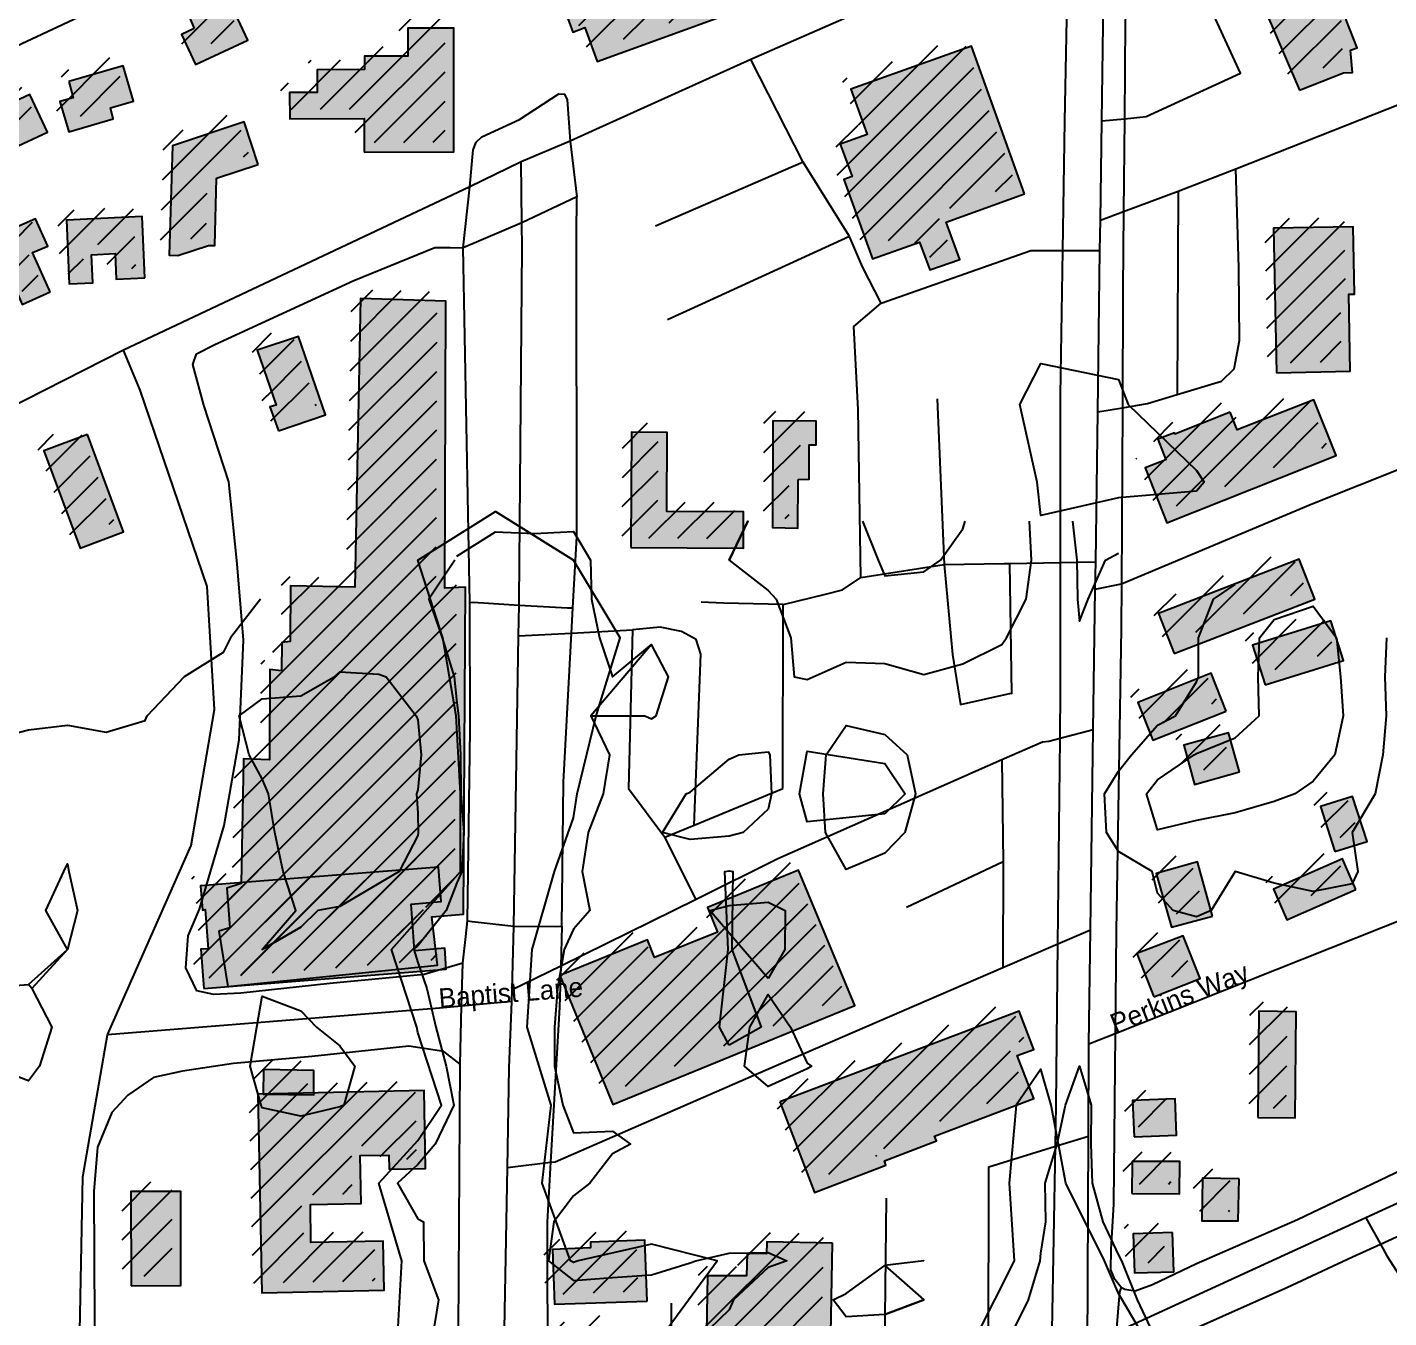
# Model space of a CAD drawing. Extents: x 6576311 to 6728256, y 2029764 to 2237541.
# Drawn here: x 6669720 to 6670769, y 2177921 to 2178916 of the extents above; entities that cross this region are included whole.
import ezdxf

# ---------------------------------------------------------------- set-up
doc = ezdxf.new("R2010")
doc.units = 21
for name, color, linetype in [('BUILDINGS', 9, 'Continuous'), ('CL_LOCAL', 4, 'Continuous'), ('CL_TRAIL', 6, 'Continuous'), ('CONTOUR_1FT', 251, 'Continuous'), ('CONTOUR_INDEX', 150, 'Continuous'), ('ROAD_LABELS', 3, 'Continuous')]:
    doc.layers.add(name, color=color, linetype=linetype)

msp = doc.modelspace()

# ---------------------------------------------------------------- hatches: boundary and pattern name
at = {"layer": 'BUILDINGS_HATCH'}
for points in [[(6670700.6, 2178867.4), (6670734.6, 2178880.7), (6670741.4, 2178881.1), (6670739.9, 2178898.2), (6670745, 2178900), (6670736.7, 2178921.5), (6670735.8, 2178931.7), (6670714.6, 2178986.2), (6670717.7, 2178987.3), (6670716.2, 2179003.7), (6670700.7, 2179043.7), (6670640.7, 2179020.5), (6670641.9, 2179004.5)], [(6670174.9, 2178977), (6670123.7, 2178958.6), (6670140.6, 2178912.1), (6670149.9, 2178915.7), (6670159.4, 2178889.6), (6670277.8, 2178932.3), (6670260, 2178981.8), (6670183.2, 2178954.1)], [(6669849, 2178914.8), (6669839.1, 2178910.4), (6669850, 2178887.2), (6669890.2, 2178905.9), (6669875, 2178938.6), (6669844.7, 2178924.6)], [(6669979.9, 2178819.6), (6670049.1, 2178819.9), (6670049, 2178915.3), (6670013.5, 2178915.2), (6670013.6, 2178893.7), (6669980.1, 2178893.5), (6669980.2, 2178883.3), (6669943.6, 2178883.2), (6669943.7, 2178865.7), (6669922.4, 2178865.6), (6669922.5, 2178845.2), (6669979.8, 2178845.5)], [(6670488.8, 2178787.5), (6670447.8, 2178901.3), (6670354.9, 2178868.2), (6670367.5, 2178833.2), (6670346.8, 2178825.9), (6670356, 2178800.8), (6670349.5, 2178798.6), (6670371.6, 2178737.5), (6670407.9, 2178750.4), (6670415.9, 2178728.9), (6670438.8, 2178737), (6670428.5, 2178765.8)], [(6669752.2, 2178874), (6669755.7, 2178861.6), (6669745.5, 2178858.7), (6669752.4, 2178835.4), (6669786.6, 2178845.4), (6669784.3, 2178853.7), (6669802.2, 2178858.9), (6669794.1, 2178886.2)], [(6669669, 2178839.4), (6669682.7, 2178810.3), (6669735.9, 2178835), (6669722.2, 2178864)], [(6669898.2, 2178810.1), (6669887.3, 2178842.9), (6669832.1, 2178824.4), (6669829.6, 2178740.3), (6669836.4, 2178740), (6669859.9, 2178747.7), (6669864.8, 2178747.7), (6669866.2, 2178799.5)], [(6669737.9, 2178711.9), (6669724.4, 2178742.4), (6669736, 2178747.2), (6669726.6, 2178768.3), (6669693.7, 2178753.9), (6669716.3, 2178702.3)], [(6669811, 2178722.7), (6669808.8, 2178770.1), (6669750.4, 2178767.3), (6669752.6, 2178718.1), (6669770.7, 2178718.9), (6669769.8, 2178740.4), (6669787.9, 2178741.6), (6669788.9, 2178721.9)], [(6670682.8, 2178649.6), (6670739.8, 2178650.9), (6670738.7, 2178710.3), (6670743, 2178710.3), (6670741.9, 2178762), (6670680.6, 2178761)], [(6669867.9, 2178219.5), (6669874.9, 2178176.7), (6670036.4, 2178193.3), (6670032.1, 2178230.4), (6670056.4, 2178232.5), (6670057.9, 2178484.5), (6670042.1, 2178483.6), (6670042.9, 2178704.8), (6669977, 2178706.8), (6669972.7, 2178484.5), (6669923.1, 2178485.5), (6669922.9, 2178442.7), (6669916.4, 2178441.7), (6669916.1, 2178420.1), (6669907.3, 2178421.1), (6669906.9, 2178351.4), (6669887, 2178352.3), (6669885.1, 2178256), (6669874, 2178252.6), (6669876.4, 2178222)], [(6669913.9, 2178604.8), (6669950.1, 2178617.3), (6669929.2, 2178677.7), (6669897.4, 2178667), (6669912.1, 2178624.8), (6669907.3, 2178623.4)], [(6670647.2, 2178619.2), (6670604.7, 2178602.3), (6670604.2, 2178603.3), (6670591.4, 2178598.6), (6670597.7, 2178582.6), (6670581.6, 2178576.3), (6670598.5, 2178534.1), (6670729, 2178586), (6670711.8, 2178628.9), (6670652.7, 2178605.7)], [(6670314.2, 2178567.5), (6670322.7, 2178567.6), (6670322.9, 2178594.1), (6670328.3, 2178594.2), (6670328.2, 2178612.4), (6670294.7, 2178612.6), (6670294.5, 2178530.3), (6670314.1, 2178530)], [(6669766.7, 2178602), (6669733, 2178589.5), (6669761.1, 2178514.6), (6669794.5, 2178527.1)], [(6670185.4, 2178514.9), (6670272.2, 2178514.5), (6670272.3, 2178542.6), (6670213, 2178542.7), (6670213.4, 2178603.5), (6670185.8, 2178603.8)], [(6670604, 2178433.3), (6670712.5, 2178475.2), (6670700.4, 2178506.1), (6670592, 2178464.2)], [(6670674.2, 2178409.2), (6670734.5, 2178428), (6670724.7, 2178458.5), (6670664.4, 2178439.7)], [(6670644.2, 2178389), (6670632.7, 2178418.1), (6670576.1, 2178395.6), (6670587.6, 2178366.5)], [(6670654.3, 2178342.1), (6670646, 2178372.2), (6670611.4, 2178362.6), (6670619.8, 2178332.4)], [(6670727.8, 2178280.8), (6670752.7, 2178288.6), (6670741.5, 2178323.1), (6670716.8, 2178315.4)], [(6670633.5, 2178230.9), (6670622, 2178272.7), (6670590.3, 2178263.8), (6670602.1, 2178222.4)], [(6670744.1, 2178251.4), (6670733.8, 2178275), (6670680.5, 2178251.8), (6670690.8, 2178228.2)], [(6669856.4, 2178175.2), (6670043.2, 2178190.2), (6670042, 2178206.2), (6670018.8, 2178204.3), (6670016.1, 2178240.3), (6670039.3, 2178242.2), (6670037.2, 2178268.8), (6669853.8, 2178254.2), (6669855.3, 2178235.6), (6669857.3, 2178236), (6669859.7, 2178205.8), (6669854, 2178205.4)], [(6670130.6, 2178185.1), (6670171.6, 2178085.8), (6670357.9, 2178162), (6670314.6, 2178266.3), (6670244.4, 2178237.6), (6670252.1, 2178218.7), (6670203.7, 2178199.2), (6670198.3, 2178212.7)], [(6670588.4, 2178168.8), (6670624.1, 2178182.8), (6670610.9, 2178215.9), (6670575.2, 2178202.2)], [(6670300.3, 2178087.8), (6670327, 2178018), (6670381.9, 2178039), (6670380.8, 2178042.3), (6670421, 2178057.7), (6670419.3, 2178061.4), (6670496, 2178090.4), (6670483.1, 2178123.5), (6670495.9, 2178128.3), (6670484.7, 2178157.8)], [(6670668.5, 2178075.9), (6670697.2, 2178075.6), (6670698.2, 2178157.2), (6670669.3, 2178157.8)], [(6669902.1, 2178093.8), (6669941, 2178093.2), (6669941.2, 2178112.1), (6669902.3, 2178112.7)], [(6669897.9, 2178093.8), (6669901, 2177940.8), (6669995.2, 2177942.7), (6669994.5, 2177980.5), (6669938.9, 2177979.6), (6669938.5, 2178008.7), (6669977.6, 2178009.6), (6669976.9, 2178046.4), (6669999, 2178046.8), (6669999.1, 2178035.9), (6670027.1, 2178036.4), (6670026, 2178096.5)], [(6670573.3, 2178060.9), (6670605.9, 2178062.1), (6670604.9, 2178090.2), (6670572, 2178088.9)], [(6670571.5, 2178017.2), (6670608.3, 2178017), (6670608.5, 2178041.8), (6670571.7, 2178042)], [(6670654.2, 2178028.5), (6670625.9, 2178029.1), (6670625.5, 2177996.3), (6670653.5, 2177996.1)], [(6669800.3, 2177946.2), (6669838.6, 2177946.4), (6669838.6, 2178018.8), (6669800, 2178018.7)], [(6670602.8, 2177987.1), (6670572.5, 2177986.2), (6670573.4, 2177956), (6670603.8, 2177956.9)], [(6670198, 2177934.4), (6670196.1, 2177981.4), (6670154.2, 2177979.7), (6670154.2, 2177975.4), (6670125, 2177974.2), (6670126.6, 2177931.9)], [(6670340.8, 2177979.1), (6670290.3, 2177980), (6670290, 2177970.8), (6670275, 2177971.1), (6670274.5, 2177953.7), (6670244.5, 2177953.9), (6670242.2, 2177824.2), (6670285.3, 2177823.3), (6670285.2, 2177831.7), (6670308.2, 2177831.4), (6670308.9, 2177867.5), (6670338.7, 2177867.3)]]:
    msp.add_hatch(color=251, dxfattribs=at).paths.add_polyline_path(points)
at = {"layer": 'BUILDINGS_SHADOW'}
h = msp.add_hatch(dxfattribs=at)
h.set_pattern_fill('ANSI31', scale=5)
h.paths.add_polyline_path([(6670693.9, 2178874.8), (6670727.8, 2178888.1), (6670734.6, 2178888.5), (6670733.2, 2178905.6), (6670738.3, 2178907.4), (6670729.9, 2178928.9), (6670729, 2178939.1), (6670707.8, 2178993.6), (6670710.9, 2178994.7), (6670709.5, 2179011.1), (6670694, 2179051.1), (6670633.9, 2179027.9), (6670635.1, 2179011.9)])
h = msp.add_hatch(dxfattribs=at)
h.set_pattern_fill('ANSI31', scale=5)
h.paths.add_polyline_path([(6670168.2, 2178984.4), (6670116.9, 2178966), (6670133.8, 2178919.4), (6670143.2, 2178923.1), (6670152.7, 2178896.9), (6670271, 2178939.7), (6670253.2, 2178989.1), (6670176.5, 2178961.5)])
h = msp.add_hatch(dxfattribs=at)
h.set_pattern_fill('ANSI31', scale=5)
h.paths.add_polyline_path([(6669842.3, 2178922.2), (6669832.4, 2178917.8), (6669843.2, 2178894.5), (6669883.4, 2178913.3), (6669868.3, 2178946), (6669838, 2178932)])
h = msp.add_hatch(dxfattribs=at)
h.set_pattern_fill('ANSI31', scale=5)
h.paths.add_polyline_path([(6669973.1, 2178827), (6670042.3, 2178827.3), (6670042.2, 2178922.7), (6670006.8, 2178922.5), (6670006.9, 2178901.1), (6669973.4, 2178900.9), (6669973.4, 2178890.7), (6669936.9, 2178890.6), (6669936.9, 2178873.1), (6669915.7, 2178873), (6669915.7, 2178852.6), (6669973, 2178852.8)])
h = msp.add_hatch(dxfattribs=at)
h.set_pattern_fill('ANSI31', scale=5)
h.paths.add_polyline_path([(6670482.1, 2178794.9), (6670441, 2178908.7), (6670348.1, 2178875.5), (6670360.8, 2178840.6), (6670340.1, 2178833.3), (6670349.3, 2178808.2), (6670342.8, 2178806), (6670364.9, 2178744.9), (6670401.1, 2178757.8), (6670409.1, 2178736.3), (6670432.1, 2178744.4), (6670421.7, 2178773.1)])
h = msp.add_hatch(dxfattribs=at)
h.set_pattern_fill('ANSI31', scale=5)
h.paths.add_polyline_path([(6669745.5, 2178881.4), (6669748.9, 2178869), (6669738.7, 2178866.1), (6669745.6, 2178842.8), (6669779.9, 2178852.8), (6669777.6, 2178861.1), (6669795.4, 2178866.3), (6669787.4, 2178893.6)])
h = msp.add_hatch(dxfattribs=at)
h.set_pattern_fill('ANSI31', scale=5)
h.paths.add_polyline_path([(6669662.2, 2178846.8), (6669676, 2178817.7), (6669729.2, 2178842.3), (6669715.4, 2178871.4)])
h = msp.add_hatch(dxfattribs=at)
h.set_pattern_fill('ANSI31', scale=5)
h.paths.add_polyline_path([(6669891.5, 2178817.5), (6669880.6, 2178850.3), (6669825.4, 2178831.8), (6669822.9, 2178747.7), (6669829.7, 2178747.3), (6669853.2, 2178755.1), (6669858, 2178755.1), (6669859.5, 2178806.8)])
h = msp.add_hatch(dxfattribs=at)
h.set_pattern_fill('ANSI31', scale=5)
h.paths.add_polyline_path([(6669731.1, 2178719.2), (6669717.6, 2178749.8), (6669729.3, 2178754.6), (6669719.8, 2178775.7), (6669687, 2178761.3), (6669709.6, 2178709.7)])
h = msp.add_hatch(dxfattribs=at)
h.set_pattern_fill('ANSI31', scale=5)
h.paths.add_polyline_path([(6669804.2, 2178730.1), (6669802, 2178777.5), (6669743.6, 2178774.7), (6669745.8, 2178725.5), (6669764, 2178726.3), (6669763, 2178747.8), (6669781.2, 2178749), (6669782.1, 2178729.3)])
h = msp.add_hatch(dxfattribs=at)
h.set_pattern_fill('ANSI31', scale=5)
h.paths.add_polyline_path([(6670676.1, 2178656.9), (6670733.1, 2178658.3), (6670732, 2178717.6), (6670736.2, 2178717.7), (6670735.2, 2178769.4), (6670673.9, 2178768.4)])
h = msp.add_hatch(dxfattribs=at)
h.set_pattern_fill('ANSI31', scale=5)
h.paths.add_polyline_path([(6669861.2, 2178226.9), (6669868.2, 2178184.1), (6670029.7, 2178200.7), (6670025.4, 2178237.8), (6670049.7, 2178239.9), (6670051.1, 2178491.8), (6670035.4, 2178491), (6670036.2, 2178712.2), (6669970.3, 2178714.1), (6669966, 2178491.8), (6669916.3, 2178492.8), (6669916.2, 2178450), (6669909.7, 2178449.1), (6669909.3, 2178427.5), (6669900.5, 2178428.5), (6669900.1, 2178358.8), (6669880.3, 2178359.7), (6669878.4, 2178263.4), (6669867.2, 2178259.9), (6669869.6, 2178229.4)])
h = msp.add_hatch(dxfattribs=at)
h.set_pattern_fill('ANSI31', scale=5)
h.paths.add_polyline_path([(6669907.1, 2178612.2), (6669943.4, 2178624.7), (6669922.4, 2178685.1), (6669890.7, 2178674.4), (6669905.3, 2178632.2), (6669900.5, 2178630.7)])
h = msp.add_hatch(dxfattribs=at)
h.set_pattern_fill('ANSI31', scale=5)
h.paths.add_polyline_path([(6670640.5, 2178626.6), (6670598, 2178609.6), (6670597.4, 2178610.7), (6670584.7, 2178605.9), (6670591, 2178589.9), (6670574.8, 2178583.7), (6670591.8, 2178541.5), (6670722.3, 2178593.4), (6670705.1, 2178636.3), (6670645.9, 2178613.1)])
h = msp.add_hatch(dxfattribs=at)
h.set_pattern_fill('ANSI31', scale=5)
h.paths.add_polyline_path([(6670307.4, 2178574.9), (6670315.9, 2178574.9), (6670316.1, 2178601.5), (6670321.5, 2178601.5), (6670321.4, 2178619.8), (6670288, 2178620), (6670287.7, 2178537.7), (6670307.3, 2178537.4)])
h = msp.add_hatch(dxfattribs=at)
h.set_pattern_fill('ANSI31', scale=5)
h.paths.add_polyline_path([(6669759.9, 2178609.4), (6669726.2, 2178596.9), (6669754.3, 2178521.9), (6669787.8, 2178534.5)])
h = msp.add_hatch(dxfattribs=at)
h.set_pattern_fill('ANSI31', scale=5)
h.paths.add_polyline_path([(6670178.6, 2178522.3), (6670265.4, 2178521.9), (6670265.6, 2178550), (6670206.3, 2178550.1), (6670206.6, 2178610.9), (6670179.1, 2178611.1)])
h = msp.add_hatch(dxfattribs=at)
h.set_pattern_fill('ANSI31', scale=5)
h.paths.add_polyline_path([(6670597.3, 2178440.6), (6670705.7, 2178482.6), (6670693.7, 2178513.5), (6670585.2, 2178471.5)])
h = msp.add_hatch(dxfattribs=at)
h.set_pattern_fill('ANSI31', scale=5)
h.paths.add_polyline_path([(6670667.4, 2178416.5), (6670727.8, 2178435.4), (6670718, 2178465.9), (6670657.7, 2178447.1)])
h = msp.add_hatch(dxfattribs=at)
h.set_pattern_fill('ANSI31', scale=5)
h.paths.add_polyline_path([(6670637.5, 2178396.4), (6670626, 2178425.5), (6670569.4, 2178403), (6670580.8, 2178373.9)])
h = msp.add_hatch(dxfattribs=at)
h.set_pattern_fill('ANSI31', scale=5)
h.paths.add_polyline_path([(6670647.6, 2178349.4), (6670639.2, 2178379.6), (6670604.7, 2178370), (6670613, 2178339.8)])
h = msp.add_hatch(dxfattribs=at)
h.set_pattern_fill('ANSI31', scale=5)
h.paths.add_polyline_path([(6670721, 2178288.2), (6670745.9, 2178295.9), (6670734.7, 2178330.5), (6670710.1, 2178322.7)])
h = msp.add_hatch(dxfattribs=at)
h.set_pattern_fill('ANSI31', scale=5)
h.paths.add_polyline_path([(6670626.8, 2178238.3), (6670615.3, 2178280.1), (6670583.5, 2178271.2), (6670595.3, 2178229.8)])
h = msp.add_hatch(dxfattribs=at)
h.set_pattern_fill('ANSI31', scale=5)
h.paths.add_polyline_path([(6670737.3, 2178258.8), (6670727, 2178282.4), (6670673.8, 2178259.2), (6670684.1, 2178235.6)])
h = msp.add_hatch(dxfattribs=at)
h.set_pattern_fill('ANSI31', scale=5)
h.paths.add_polyline_path([(6669849.6, 2178182.5), (6670036.5, 2178197.5), (6670035.3, 2178213.6), (6670012, 2178211.6), (6670009.3, 2178247.7), (6670032.6, 2178249.6), (6670030.5, 2178276.2), (6669847, 2178261.6), (6669848.5, 2178243), (6669850.5, 2178243.4), (6669852.9, 2178213.2), (6669847.2, 2178212.8)])
h = msp.add_hatch(dxfattribs=at)
h.set_pattern_fill('ANSI31', scale=5)
h.paths.add_polyline_path([(6670123.9, 2178192.4), (6670164.8, 2178093.2), (6670351.1, 2178169.4), (6670307.9, 2178273.7), (6670237.6, 2178245), (6670245.4, 2178226.1), (6670197, 2178206.6), (6670191.5, 2178220)])
h = msp.add_hatch(dxfattribs=at)
h.set_pattern_fill('ANSI31', scale=5)
h.paths.add_polyline_path([(6670581.7, 2178176.2), (6670617.3, 2178190.1), (6670604.2, 2178223.2), (6670568.5, 2178209.6)])
h = msp.add_hatch(dxfattribs=at)
h.set_pattern_fill('ANSI31', scale=5)
h.paths.add_polyline_path([(6670293.6, 2178095.2), (6670320.2, 2178025.4), (6670375.2, 2178046.4), (6670374, 2178049.6), (6670414.2, 2178065.1), (6670412.5, 2178068.7), (6670489.3, 2178097.8), (6670476.4, 2178130.9), (6670489.1, 2178135.7), (6670477.9, 2178165.2)])
h = msp.add_hatch(dxfattribs=at)
h.set_pattern_fill('ANSI31', scale=5)
h.paths.add_polyline_path([(6670661.8, 2178083.3), (6670690.4, 2178083), (6670691.5, 2178164.6), (6670662.5, 2178165.2)])
h = msp.add_hatch(dxfattribs=at)
h.set_pattern_fill('ANSI31', scale=5)
h.paths.add_polyline_path([(6669895.4, 2178101.2), (6669934.2, 2178100.6), (6669934.4, 2178119.5), (6669895.6, 2178120.1)])
h = msp.add_hatch(dxfattribs=at)
h.set_pattern_fill('ANSI31', scale=5)
h.paths.add_polyline_path([(6669891.1, 2178101.1), (6669894.3, 2177948.2), (6669988.5, 2177950), (6669987.7, 2177987.9), (6669932.1, 2177986.9), (6669931.7, 2178016.1), (6669970.9, 2178017), (6669970.1, 2178053.8), (6669992.3, 2178054.2), (6669992.3, 2178043.3), (6670020.4, 2178043.8), (6670019.3, 2178103.9)])
h = msp.add_hatch(dxfattribs=at)
h.set_pattern_fill('ANSI31', scale=5)
h.paths.add_polyline_path([(6670566.5, 2178068.3), (6670599.1, 2178069.5), (6670598.2, 2178097.6), (6670565.3, 2178096.3)])
h = msp.add_hatch(dxfattribs=at)
h.set_pattern_fill('ANSI31', scale=5)
h.paths.add_polyline_path([(6670564.7, 2178024.6), (6670601.6, 2178024.4), (6670601.8, 2178049.1), (6670564.9, 2178049.3)])
h = msp.add_hatch(dxfattribs=at)
h.set_pattern_fill('ANSI31', scale=5)
h.paths.add_polyline_path([(6670647.5, 2178035.9), (6670619.1, 2178036.5), (6670618.7, 2178003.7), (6670646.8, 2178003.4)])
h = msp.add_hatch(dxfattribs=at)
h.set_pattern_fill('ANSI31', scale=5)
h.paths.add_polyline_path([(6669793.6, 2177953.6), (6669831.9, 2177953.7), (6669831.9, 2178026.2), (6669793.3, 2178026.1)])
h = msp.add_hatch(dxfattribs=at)
h.set_pattern_fill('ANSI31', scale=5)
h.paths.add_polyline_path([(6670191.3, 2177941.8), (6670189.4, 2177988.8), (6670147.4, 2177987.1), (6670147.4, 2177982.8), (6670118.2, 2177981.5), (6670119.8, 2177939.3)])
h = msp.add_hatch(dxfattribs=at)
h.set_pattern_fill('ANSI31', scale=5)
h.paths.add_polyline_path([(6670334, 2177986.5), (6670283.5, 2177987.3), (6670283.3, 2177978.2), (6670268.3, 2177978.5), (6670267.8, 2177961), (6670237.7, 2177961.3), (6670235.4, 2177831.6), (6670278.5, 2177830.7), (6670278.5, 2177839.1), (6670301.5, 2177838.8), (6670302.2, 2177874.9), (6670331.9, 2177874.6)])
h = msp.add_hatch(dxfattribs=at)
h.set_pattern_fill('ANSI31', scale=5)
h.paths.add_polyline_path([(6670596.1, 2177994.5), (6670565.7, 2177993.6), (6670566.7, 2177963.4), (6670597, 2177964.3)])
h = msp.add_hatch(dxfattribs=at)
h.set_pattern_fill('ANSI31', scale=5)
h.paths.add_polyline_path([(6670115.4, 2177910.9), (6670133.7, 2177864.7), (6670173.1, 2177880.5), (6670162.8, 2177907.1), (6670167.3, 2177908.5), (6670159.6, 2177928.2)])

# ---------------------------------------------------------------- linework, layer by layer
at = {"layer": 'BUILDINGS'}
for points in [[(6670700.6, 2178867.4), (6670734.6, 2178880.7), (6670741.4, 2178881.1), (6670739.9, 2178898.2), (6670745, 2178900), (6670736.7, 2178921.5), (6670735.8, 2178931.7), (6670714.6, 2178986.2), (6670717.7, 2178987.3), (6670716.2, 2179003.7), (6670700.7, 2179043.7), (6670640.7, 2179020.5), (6670641.9, 2179004.5), (6670700.6, 2178867.4)], [(6670174.9, 2178977), (6670123.7, 2178958.6), (6670140.6, 2178912.1), (6670149.9, 2178915.7), (6670159.4, 2178889.6), (6670277.8, 2178932.3), (6670260, 2178981.8), (6670183.2, 2178954.1), (6670174.9, 2178977)], [(6669849, 2178914.8), (6669839.1, 2178910.4), (6669850, 2178887.2), (6669890.2, 2178905.9), (6669875, 2178938.6), (6669844.7, 2178924.6), (6669849, 2178914.8)], [(6669979.9, 2178819.6), (6670049.1, 2178819.9), (6670049, 2178915.3), (6670013.5, 2178915.2), (6670013.6, 2178893.7), (6669980.1, 2178893.5), (6669980.2, 2178883.3), (6669943.6, 2178883.2), (6669943.7, 2178865.7), (6669922.4, 2178865.6), (6669922.5, 2178845.2), (6669979.8, 2178845.5), (6669979.9, 2178819.6)], [(6670488.8, 2178787.5), (6670447.8, 2178901.3), (6670354.9, 2178868.2), (6670367.5, 2178833.2), (6670346.8, 2178825.9), (6670356, 2178800.8), (6670349.5, 2178798.6), (6670371.6, 2178737.5), (6670407.9, 2178750.4), (6670415.9, 2178728.9), (6670438.8, 2178737), (6670428.5, 2178765.8), (6670488.8, 2178787.5)], [(6669752.2, 2178874), (6669755.7, 2178861.6), (6669745.5, 2178858.7), (6669752.4, 2178835.4), (6669786.6, 2178845.4), (6669784.3, 2178853.7), (6669802.2, 2178858.9), (6669794.1, 2178886.2), (6669752.2, 2178874)], [(6669669, 2178839.4), (6669682.7, 2178810.3), (6669735.9, 2178835), (6669722.2, 2178864), (6669669, 2178839.4)], [(6669898.2, 2178810.1), (6669887.3, 2178842.9), (6669832.1, 2178824.4), (6669829.6, 2178740.3), (6669836.4, 2178740), (6669859.9, 2178747.7), (6669864.8, 2178747.7), (6669866.2, 2178799.5), (6669898.2, 2178810.1)], [(6669737.9, 2178711.9), (6669724.4, 2178742.4), (6669736, 2178747.2), (6669726.6, 2178768.3), (6669693.7, 2178753.9), (6669716.3, 2178702.3), (6669737.9, 2178711.9)], [(6669811, 2178722.7), (6669808.8, 2178770.1), (6669750.4, 2178767.3), (6669752.6, 2178718.1), (6669770.7, 2178718.9), (6669769.8, 2178740.4), (6669787.9, 2178741.6), (6669788.9, 2178721.9), (6669811, 2178722.7)], [(6670682.8, 2178649.6), (6670739.8, 2178650.9), (6670738.7, 2178710.3), (6670743, 2178710.3), (6670741.9, 2178762), (6670680.6, 2178761), (6670682.8, 2178649.6)], [(6669867.9, 2178219.5), (6669874.9, 2178176.7), (6670036.4, 2178193.3), (6670032.1, 2178230.4), (6670056.4, 2178232.5), (6670057.9, 2178484.5), (6670042.1, 2178483.6), (6670042.9, 2178704.8), (6669977, 2178706.8), (6669972.7, 2178484.5), (6669923.1, 2178485.5), (6669922.9, 2178442.7), (6669916.4, 2178441.7), (6669916.1, 2178420.1), (6669907.3, 2178421.1), (6669906.9, 2178351.4), (6669887, 2178352.3), (6669885.1, 2178256), (6669874, 2178252.6), (6669876.4, 2178222), (6669867.9, 2178219.5)], [(6669913.9, 2178604.8), (6669950.1, 2178617.3), (6669929.2, 2178677.7), (6669897.4, 2178667), (6669912.1, 2178624.8), (6669907.3, 2178623.4), (6669913.9, 2178604.8)], [(6670647.2, 2178619.2), (6670604.7, 2178602.3), (6670604.2, 2178603.3), (6670591.4, 2178598.6), (6670597.7, 2178582.6), (6670581.6, 2178576.3), (6670598.5, 2178534.1), (6670729, 2178586), (6670711.8, 2178628.9), (6670652.7, 2178605.7), (6670647.2, 2178619.2)], [(6670314.2, 2178567.5), (6670322.7, 2178567.6), (6670322.9, 2178594.1), (6670328.3, 2178594.2), (6670328.2, 2178612.4), (6670294.7, 2178612.6), (6670294.5, 2178530.3), (6670314.1, 2178530), (6670314.2, 2178567.5)], [(6669766.7, 2178602), (6669733, 2178589.5), (6669761.1, 2178514.6), (6669794.5, 2178527.1), (6669766.7, 2178602)], [(6670185.4, 2178514.9), (6670272.2, 2178514.5), (6670272.3, 2178542.6), (6670213, 2178542.7), (6670213.4, 2178603.5), (6670185.8, 2178603.8), (6670185.4, 2178514.9)], [(6670604, 2178433.3), (6670712.5, 2178475.2), (6670700.4, 2178506.1), (6670592, 2178464.2), (6670604, 2178433.3)], [(6670674.2, 2178409.2), (6670734.5, 2178428), (6670724.7, 2178458.5), (6670664.4, 2178439.7), (6670674.2, 2178409.2)], [(6670644.2, 2178389), (6670632.7, 2178418.1), (6670576.1, 2178395.6), (6670587.6, 2178366.5), (6670644.2, 2178389)], [(6670654.3, 2178342.1), (6670646, 2178372.2), (6670611.4, 2178362.6), (6670619.8, 2178332.4), (6670654.3, 2178342.1)], [(6670727.8, 2178280.8), (6670752.7, 2178288.6), (6670741.5, 2178323.1), (6670716.8, 2178315.4), (6670727.8, 2178280.8)], [(6670633.5, 2178230.9), (6670622, 2178272.7), (6670590.3, 2178263.8), (6670602.1, 2178222.4), (6670633.5, 2178230.9)], [(6670744.1, 2178251.4), (6670733.8, 2178275), (6670680.5, 2178251.8), (6670690.8, 2178228.2), (6670744.1, 2178251.4)], [(6669856.4, 2178175.2), (6670043.2, 2178190.2), (6670042, 2178206.2), (6670018.8, 2178204.3), (6670016.1, 2178240.3), (6670039.3, 2178242.2), (6670037.2, 2178268.8), (6669853.8, 2178254.2), (6669855.3, 2178235.6), (6669857.3, 2178236), (6669859.7, 2178205.8), (6669854, 2178205.4), (6669856.4, 2178175.2)], [(6670130.6, 2178185.1), (6670171.6, 2178085.8), (6670357.9, 2178162), (6670314.6, 2178266.3), (6670244.4, 2178237.6), (6670252.1, 2178218.7), (6670203.7, 2178199.2), (6670198.3, 2178212.7), (6670130.6, 2178185.1)], [(6670588.4, 2178168.8), (6670624.1, 2178182.8), (6670610.9, 2178215.9), (6670575.2, 2178202.2), (6670588.4, 2178168.8)], [(6670300.3, 2178087.8), (6670327, 2178018), (6670381.9, 2178039), (6670380.8, 2178042.3), (6670421, 2178057.7), (6670419.3, 2178061.4), (6670496, 2178090.4), (6670483.1, 2178123.5), (6670495.9, 2178128.3), (6670484.7, 2178157.8), (6670300.3, 2178087.8)], [(6670668.5, 2178075.9), (6670697.2, 2178075.6), (6670698.2, 2178157.2), (6670669.3, 2178157.8), (6670668.5, 2178075.9)], [(6669902.1, 2178093.8), (6669941, 2178093.2), (6669941.2, 2178112.1), (6669902.3, 2178112.7), (6669902.1, 2178093.8)], [(6669897.9, 2178093.8), (6669901, 2177940.8), (6669995.2, 2177942.7), (6669994.5, 2177980.5), (6669938.9, 2177979.6), (6669938.5, 2178008.7), (6669977.6, 2178009.6), (6669976.9, 2178046.4), (6669999, 2178046.8), (6669999.1, 2178035.9), (6670027.1, 2178036.4), (6670026, 2178096.5), (6669897.9, 2178093.8)], [(6670573.3, 2178060.9), (6670605.9, 2178062.1), (6670604.9, 2178090.2), (6670572, 2178088.9), (6670573.3, 2178060.9)], [(6670571.5, 2178017.2), (6670608.3, 2178017), (6670608.5, 2178041.8), (6670571.7, 2178042), (6670571.5, 2178017.2)], [(6670654.2, 2178028.5), (6670625.9, 2178029.1), (6670625.5, 2177996.3), (6670653.5, 2177996.1), (6670654.2, 2178028.5)], [(6669800.3, 2177946.2), (6669838.6, 2177946.4), (6669838.6, 2178018.8), (6669800, 2178018.7), (6669800.3, 2177946.2)], [(6670602.8, 2177987.1), (6670572.5, 2177986.2), (6670573.4, 2177956), (6670603.8, 2177956.9), (6670602.8, 2177987.1)], [(6670198, 2177934.4), (6670196.1, 2177981.4), (6670154.2, 2177979.7), (6670154.2, 2177975.4), (6670125, 2177974.2), (6670126.6, 2177931.9), (6670198, 2177934.4)], [(6670340.8, 2177979.1), (6670290.3, 2177980), (6670290, 2177970.8), (6670275, 2177971.1), (6670274.5, 2177953.7), (6670244.5, 2177953.9), (6670242.2, 2177824.2), (6670285.3, 2177823.3), (6670285.2, 2177831.7), (6670308.2, 2177831.4), (6670308.9, 2177867.5), (6670338.7, 2177867.3), (6670340.8, 2177979.1)]]:
    msp.add_lwpolyline(points, close=True, dxfattribs=at)
at = {"layer": 'CL_LOCAL'}
for points in [[(6670993, 2179499.5), (6670548.9, 2179289.2), (6670124.4, 2179093.9), (6670096.7, 2179081.2), (6670061.7, 2179064.8), (6669350.1, 2178732), (6669285.1, 2178701.6), (6669253.4, 2178686.9), (6669209.9, 2178667)], [(6670537.4, 2177896.7), (6670538.1, 2178061.5), (6670538.3, 2178132.4), (6670539.6, 2178220.5), (6670541.7, 2178374.5), (6670543.3, 2178483), (6670543.6, 2178503.9), (6670545.3, 2178619.6), (6670546.9, 2178743.9), (6670547.2, 2178767.3), (6670548.3, 2178843.7), (6670549.6, 2178936), (6670550.3, 2178983.6), (6670550.7, 2179010.8), (6670550.4, 2179053.1), (6670548.9, 2179289.2)], [(6670996.9, 2179219.9), (6670776.4, 2179116.6), (6670574.7, 2179022.1), (6670550.7, 2179010.8), (6670517.4, 2178996.2), (6670277.9, 2178891.1), (6670158.5, 2178837.1), (6670138.6, 2178828.2), (6670100.8, 2178812.1)], [(6670548.3, 2178843.7), (6670565.7, 2178845.4), (6670582.4, 2178847.1), (6670655.3, 2178880.4), (6670616.9, 2178963.9), (6670568, 2178943.6), (6670549.6, 2178936)], [(6670354, 2178754.7), (6670318.3, 2178812), (6670277.9, 2178891.1)], [(6670547.2, 2178767.3), (6670565.1, 2178774), (6670607.1, 2178789.6), (6670616.5, 2178793.2), (6670651.5, 2178806.9), (6670779, 2178857.1)], [(6670100.8, 2178812.1), (6670061.2, 2178792.8), (6670047.8, 2178786.5), (6669794.5, 2178667.1), (6669551.1, 2178543.5), (6669399, 2178479.2), (6669268.8, 2178424.3), (6669259.1, 2178420.2), (6669202.1, 2178396.2)], [(6670084.2, 2177700.6), (6670084.5, 2177719.4), (6670090.3, 2178037.2), (6670091.6, 2178114.2), (6670093.7, 2178165.3), (6670094, 2178174.1), (6670095.3, 2178223.2), (6670098.9, 2178446.9), (6670099.3, 2178470.7), (6670099.4, 2178473.6), (6670101.6, 2178745.7), (6670101.4, 2178765.3), (6670100.8, 2178812.1)], [(6670318.3, 2178812), (6670204.5, 2178762.5)], [(6670654.4, 2178674.4), (6670654, 2178730.6), (6670651.5, 2178806.9)], [(6670607.1, 2178789.6), (6670606.3, 2178632.9)], [(6670354, 2178754.7), (6670240.1, 2178702.5), (6670213.6, 2178690.4)], [(6670378.3, 2178703.2), (6670364, 2178731.4), (6670354, 2178754.7)], [(6670378.3, 2178703.2), (6670493.5, 2178743.9), (6670518.2, 2178743.9), (6670546.9, 2178743.9)], [(6670302.8, 2178471.1), (6670335.5, 2178479), (6670348.6, 2178482.3), (6670362.7, 2178491.9), (6670360.6, 2178621.3), (6670357.1, 2178685.2), (6670378.3, 2178703.2)], [(6670543.3, 2178483), (6670563.5, 2178487.1), (6670711, 2178549), (6670781.8, 2178577.1), (6670862.1, 2178609), (6670981.4, 2178658), (6671010.8, 2178668.9)], [(6670545.3, 2178619.6), (6670564.2, 2178622.7), (6670583.5, 2178625.9), (6670606.3, 2178632.9), (6670640.6, 2178643.3), (6670650.4, 2178652.6), (6670654.4, 2178674.4)], [(6669741.2, 2177488.1), (6669744.3, 2177517.8), (6669744.6, 2177520.7), (6669756.3, 2177676.5), (6669757.3, 2177726.1), (6669763.2, 2178030.2), (6669782.2, 2178139.5), (6669846.5, 2178285.3), (6669864.5, 2178390.3), (6669858.8, 2178484.9), (6669807.3, 2178636.3), (6669794.5, 2178667.1)], [(6670421.4, 2178629.6), (6670426.8, 2178501.9), (6670433.3, 2178432.5), (6670439.3, 2178394), (6670478.4, 2178402.7), (6670479.1, 2178402.4), (6670477.5, 2178502.8)], [(6670362.7, 2178491.9), (6670426.8, 2178501.9), (6670473, 2178502.7), (6670477.5, 2178502.8), (6670516.5, 2178503.5), (6670543.6, 2178503.9)], [(6670302.8, 2178471.1), (6670256.7, 2178472.1), (6670239.5, 2178472.8)], [(6670302.5, 2178329.2), (6670302.8, 2178471.1)], [(6670098.9, 2178446.9), (6670139.7, 2178449.1), (6670186.7, 2178451.7)], [(6670186.7, 2178451.7), (6670183.5, 2178329.2), (6670211.5, 2178291.8), (6670234.1, 2178301.1), (6670302.5, 2178329.2)], [(6670234.1, 2178301.1), (6670239.2, 2178432.7), (6670235.7, 2178444), (6670224.5, 2178450.4), (6670208.1, 2178453.5), (6670186.7, 2178451.7)], [(6670541.7, 2178374.5), (6670516.2, 2178367.8), (6670507.5, 2178365.5), (6670502.5, 2178365.1), (6670471.3, 2178351.4), (6670298.6, 2178275.2), (6670235.6, 2178243.9), (6670131.4, 2178192.5), (6670094, 2178174.1)], [(6670471.3, 2178351.4), (6670472.2, 2178272.8), (6670472, 2178191.3)], [(6671023, 2178338.3), (6670785.4, 2178230.4), (6670558.6, 2178140.4), (6670538.3, 2178132.4)], [(6670235.6, 2178243.9), (6670211.5, 2178291.8)], [(6670472.2, 2178272.8), (6670397.8, 2178237.6)], [(6670090.3, 2178037.2), (6670123.5, 2178041.3), (6670127.1, 2178041.7), (6670289.7, 2178112.6), (6670472, 2178191.3), (6670514.5, 2178209.7), (6670539.6, 2178220.5)], [(6670093.7, 2178165.3), (6670054.9, 2178161.5), (6670037.9, 2178160.1), (6669782.2, 2178139.5)], [(6671018.7, 2178121), (6670988.4, 2178107.1), (6670984.4, 2178105.2), (6670751.8, 2177998.5), (6670560.9, 2177910.8), (6670559.7, 2177910.1), (6670537.4, 2177896.7)], [(6670461, 2177860.8), (6670461, 2177890.2), (6670461.2, 2178037.7), (6670512.6, 2178053.6), (6670538.1, 2178061.5)], [(6670380.3, 2177824.1), (6670380.6, 2177853.8), (6670382.3, 2178013.6)], [(6670751.8, 2177998.5), (6670763, 2177978.2), (6670768, 2177969.1), (6670805.1, 2177911.3), (6670820.9, 2177899.4), (6670848.1, 2177904.1), (6670860.5, 2177900.2), (6670866, 2177890.5), (6670867.4, 2177888.2), (6670882.2, 2177861.1)], [(6670216.9, 2177751), (6670216.8, 2177777.3), (6670216.7, 2177932.8)]]:
    msp.add_lwpolyline(points, dxfattribs=at)
at = {"layer": 'CL_TRAIL'}
for points in [[(6670574.8, 2179005.6), (6670571, 2178983.3), (6670568, 2178943.6), (6670566.3, 2178920.4), (6670565.7, 2178845.4), (6670565.1, 2178774), (6670564.6, 2178713.8), (6670564.2, 2178622.7), (6670563.5, 2178487.1), (6670563.3, 2178452.6), (6670559.4, 2178219.4), (6670558.6, 2178140.4), (6670557.2, 2178009.1), (6670555.3, 2177974), (6670555, 2177958.5), (6670557.5, 2177952.3), (6670563.4, 2177944.7)], [(6670510, 2177912), (6670512.6, 2178053.6), (6670513.1, 2178085.5), (6670514.5, 2178209.7), (6670516.2, 2178367.8), (6670516.6, 2178406.1), (6670516.5, 2178503.5), (6670516.4, 2178632.5), (6670518.2, 2178743.9), (6670519.9, 2178843.6), (6670521.7, 2178935.2), (6670516.1, 2178952.9)], [(6670070.5, 2178831.5), (6670099.7, 2178844.9), (6670129.8, 2178864.6)], [(6670129.8, 2178864.6), (6670134.2, 2178864.3), (6670136.4, 2178860)], [(6670136.4, 2178860), (6670138.6, 2178828.2), (6670143.8, 2178785.3)], [(6670063.9, 2178821.4), (6670066.1, 2178827.4), (6670070.5, 2178831.5)], [(6670056.3, 2178745.9), (6670061.2, 2178792.8), (6670063.9, 2178821.4)], [(6670143.8, 2178785.3), (6670101.4, 2178765.3), (6670056.3, 2178745.9)], [(6670132.3, 2178223.3), (6670133.4, 2178334.1), (6670139.7, 2178449.1), (6670140.8, 2178468.4), (6670143.8, 2178523.2), (6670143.6, 2178755.7), (6670143.8, 2178785.3)], [(6670055.8, 2178194.6), (6670026.1, 2178185.9), (6669953.5, 2178179.1), (6669884.8, 2178171.6), (6669864, 2178170.5), (6669850.9, 2178173.3), (6669842.5, 2178191.2), (6669844.2, 2178215.9), (6669853.1, 2178236.3), (6669872.1, 2178300.7), (6669883.6, 2178366.7), (6669887, 2178443.7), (6669882, 2178502.4), (6669875.5, 2178565.5), (6669856.4, 2178624.7), (6669847.8, 2178655.9), (6669850.6, 2178664.3), (6669864.9, 2178671.5), (6669971.8, 2178720.8), (6670034.4, 2178746.1), (6670046.2, 2178746.2), (6670056.3, 2178745.9)], [(6670059.6, 2178227.3), (6670061.6, 2178374.5), (6670061.2, 2178472.7), (6670056.3, 2178745.9)], [(6670061.2, 2178472.7), (6670064, 2178472.8)], [(6670064, 2178472.8), (6670099.3, 2178470.7), (6670136.7, 2178468.4)], [(6670136.7, 2178468.4), (6670140.8, 2178468.4)], [(6670055.8, 2178194.6), (6670058.2, 2178215.3), (6670059.6, 2178227.3), (6670063.2, 2178226.9)], [(6670063.2, 2178226.9), (6670095.3, 2178223.2), (6670127.5, 2178223.1)], [(6670127.5, 2178223.1), (6670132.3, 2178223.3), (6670131.4, 2178192.5), (6670130.4, 2178160.7), (6670123.5, 2178041.3), (6670120.9, 2177995.1), (6670121.4, 2177742.9)], [(6670053.8, 2178116.9), (6670054.9, 2178161.5), (6670055.8, 2178194.6)], [(6670053.8, 2178116.9), (6670041.2, 2178126.6), (6670014.4, 2178130.7), (6669939.5, 2178122.7), (6669879.1, 2178117.3), (6669839.9, 2178111.6), (6669817.6, 2178106.5), (6669797.9, 2178093.1), (6669785.5, 2178079.7), (6669774.5, 2178053), (6669771.5, 2178018.9), (6669772.4, 2177868.5), (6669767.5, 2177726.1), (6669766.1, 2177687.3)], [(6670562.2, 2177941.6), (6670563.4, 2177944.7), (6670566.1, 2177943.5), (6670574.1, 2177942.3), (6670587.5, 2177947.2), (6670621.2, 2177963.4), (6670699, 2177997.3), (6670802.8, 2178046.8), (6670903.6, 2178091), (6670987.5, 2178132.7)], [(6670048.4, 2177675.9), (6670049.7, 2177720.8), (6670051.7, 2177788.1), (6670053.8, 2178116.9)], [(6670551.5, 2177750), (6670554.4, 2177874.8), (6670557.6, 2177883.5), (6670568, 2177890.2), (6670691, 2177944.8), (6670741.5, 2177968.4), (6670763, 2177978.2), (6670806.3, 2177997.9), (6670906.8, 2178044.5), (6670971, 2178073.8), (6670984.5, 2178077), (6670989.5, 2178073.3), (6670991.8, 2178063.6), (6670992.5, 2178035.6), (6670997.8, 2177951.1)], [(6670557.6, 2177883.5), (6670559.7, 2177910.1), (6670562.2, 2177941.6)]]:
    msp.add_lwpolyline(points, dxfattribs=at)
at = {"layer": 'CONTOUR_1FT'}
for points, elevation in [([(6670261.2, 2178505.3), (6670261.2, 2178505.3), (6670275.5, 2178535.3), (6670261.2, 2178505.3), (6670291.2, 2178481.8), (6670297.5, 2178475.3), (6670308.7, 2178445.3), (6670311.2, 2178415.3), (6670321.2, 2178413.2), (6670325.9, 2178415.3), (6670351.2, 2178426.7), (6670381.2, 2178425.7), (6670411.2, 2178417.2), (6670441.2, 2178425.3), (6670471.2, 2178440.2), (6670474.9, 2178445.3), (6670490, 2178475.3), (6670494.2, 2178505.3), (6670492.7, 2178535.3)], 61), ([(6670363.9, 2178535.3), (6670376, 2178505.3), (6670381.2, 2178493.3), (6670411.2, 2178496.3), (6670424.1, 2178505.3), (6670441.2, 2178529.3), (6670442.9, 2178535.3)], 62), ([(6670525.8, 2178535.3), (6670529, 2178505.3), (6670529.5, 2178475.3), (6670531.2, 2178458.2), (6670537.9, 2178475.3), (6670551.2, 2178505.3), (6670561.2, 2178510.6)], 60), ([(6670051.2, 2178508.3), (6670081.2, 2178527.1), (6670111.2, 2178525.9), (6670141.2, 2178527.3), (6670154.4, 2178505.3), (6670155.1, 2178475.3), (6670161.2, 2178445.3), (6670171.2, 2178415.3), (6670201.2, 2178440.3), (6670154.6, 2178385.3), (6670196.2, 2178385.3), (6670201.2, 2178383), (6670205, 2178385.3), (6670214.3, 2178415.3), (6670201.2, 2178440.3)], 60), ([(6670049.7, 2178505.3), (6670029.6, 2178475.3), (6670040, 2178445.3), (6670049.3, 2178415.3), (6670051.2, 2178395.3), (6670052.5, 2178385.3), (6670054, 2178355.3), (6670054.3, 2178325.3), (6670056.6, 2178295.3), (6670055.2, 2178265.3), (6670051.2, 2178256.7), (6670043.1, 2178235.3), (6670021.2, 2178208), (6670018.1, 2178205.3), (6670021.2, 2178195.3), (6670028.3, 2178175.3), (6670035, 2178145.3), (6670043.2, 2178115.3), (6670048.9, 2178085.3), (6670034.7, 2178055.3), (6670021.2, 2178039.7), (6670005.6, 2178025.3), (6670021.2, 2177997.6), (6670025.5, 2177995.3), (6670025.9, 2177965.3), (6670037.2, 2177935.3), (6670032.3, 2177905.3)], 60), ([(6670767.6, 2178445.3), (6670766.5, 2178415.3), (6670767.5, 2178385.3), (6670764.9, 2178355.3), (6670758.9, 2178325.3), (6670741.2, 2178295.3), (6670745.5, 2178265.3), (6670741.2, 2178255.9), (6670711.2, 2178249.9), (6670681.2, 2178256.4), (6670651.2, 2178265.3), (6670632.5, 2178235.3), (6670621.2, 2178230.4), (6670603.2, 2178235.3), (6670591.2, 2178248.6), (6670587.2, 2178265.3), (6670561.2, 2178280.8), (6670552, 2178295.3), (6670550.5, 2178325.3), (6670561.2, 2178342.7), (6670571.2, 2178355.3), (6670591.2, 2178378.1), (6670605, 2178385.3), (6670621.2, 2178411.4), (6670622.7, 2178415.3), (6670622.7, 2178445.3), (6670634.5, 2178475.3), (6670651.2, 2178486.6)], 61), ([(6669899.9, 2178475.3), (6669876.9, 2178445.3), (6669871.2, 2178434.1), (6669841.2, 2178415.3), (6669812.8, 2178385.3), (6669841.2, 2178415.3)], 61), ([(6670621.2, 2178304.6), (6670591.2, 2178297.5), (6670582.7, 2178325.3), (6670591.2, 2178335.9), (6670619.4, 2178355.3), (6670621.2, 2178356.4), (6670651.2, 2178368.4), (6670669.5, 2178385.3), (6670668.7, 2178415.3), (6670669.7, 2178445.3), (6670681.2, 2178459.5), (6670711.2, 2178469.9), (6670729.1, 2178445.3), (6670732.3, 2178415.3), (6670734.3, 2178385.3), (6670727.9, 2178355.3), (6670711.2, 2178334.9), (6670697.1, 2178325.3), (6670681.2, 2178319.4), (6670651.2, 2178310.5), (6670621.2, 2178304.6)], 62), ([(6669901.2, 2178205.3), (6669901.2, 2178205.3), (6669931.2, 2178222.5), (6669901.2, 2178205.3), (6669901.2, 2178205.3), (6669927.3, 2178235.3), (6669917.4, 2178265.3), (6669911, 2178295.3), (6669906.1, 2178325.3), (6669901.2, 2178336.8), (6669891.2, 2178355.3), (6669883.5, 2178385.3), (6669901.2, 2178398.3), (6669931.2, 2178400.6), (6669956.7, 2178415.3), (6669961.2, 2178419.2), (6669991.2, 2178417.5), (6669996.9, 2178415.3), (6670019.9, 2178385.3), (6670021.2, 2178382.3), (6670023.9, 2178355.3), (6670021.2, 2178328.3), (6670020.2, 2178325.3), (6670021.2, 2178310.3), (6670021.6, 2178295.3), (6670021.2, 2178293), (6670006.8, 2178265.3), (6669991.2, 2178256.2), (6669961.2, 2178238.5), (6669944.1, 2178235.3), (6669931.2, 2178222.5)], 61), ([(6669691.2, 2178366.7), (6669721.2, 2178374.6), (6669751.2, 2178378), (6669781.2, 2178372.7), (6669811.2, 2178381.6), (6669812.8, 2178385.3)], 61), ([(6670154.6, 2178385.3), (6670168.9, 2178355.3), (6670164, 2178325.3), (6670152.4, 2178295.3), (6670148, 2178265.3), (6670153.7, 2178235.3), (6670141.2, 2178221), (6670133.9, 2178205.3), (6670129, 2178175.3), (6670126.6, 2178145.3), (6670126.6, 2178115.3), (6670132.9, 2178085.3), (6670141.2, 2178064.1), (6670171.2, 2178065.3), (6670185.2, 2178055.3), (6670171.2, 2178047.8), (6670153.7, 2178025.3), (6670141.2, 2178015.5), (6670126, 2177995.3), (6670122, 2177965.3), (6670141.2, 2177950.1), (6670171.2, 2177952.5), (6670201.2, 2177954.7), (6670231.2, 2177963.8), (6670235.5, 2177965.3), (6670261.2, 2177971.3), (6670291.2, 2177971.8), (6670305.5, 2177965.3), (6670291.2, 2177960.3), (6670264.5, 2177935.3), (6670261.2, 2177927.5), (6670238.1, 2177905.3)], 60), ([(6670381.2, 2178279.6), (6670351.2, 2178266.9), (6670335.3, 2178295.3), (6670333.5, 2178325.3), (6670335.8, 2178355.3), (6670351.2, 2178377.8), (6670381.2, 2178370.8), (6670398.3, 2178355.3), (6670404.8, 2178325.3), (6670396.6, 2178295.3), (6670381.2, 2178279.6)], 60), ([(6670231.2, 2178289.9), (6670209.8, 2178295.3), (6670228.1, 2178325.3), (6670231.2, 2178326.6), (6670261.2, 2178352), (6670268.7, 2178355.3), (6670291.2, 2178357.6), (6670292.6, 2178355.3), (6670293.7, 2178325.3), (6670291.2, 2178313.3), (6670272, 2178295.3), (6670261.2, 2178292.7), (6670231.2, 2178289.9)], 61), ([(6669751.2, 2178205.3), (6669723.9, 2178175.3), (6669721.2, 2178178.3), (6669751.2, 2178205.3), (6669734.7, 2178235.3), (6669748.5, 2178265.3), (6669751.2, 2178271.3), (6669752.3, 2178265.3), (6669758.9, 2178235.3), (6669751.2, 2178205.3)], 61), ([(6670291.2, 2178182.8), (6670272, 2178205.3), (6670261.2, 2178217.8), (6670246.2, 2178235.3), (6670261.2, 2178239.2), (6670291.2, 2178241.6), (6670304.3, 2178235.3), (6670304.1, 2178205.3), (6670291.2, 2178182.8)], 60), ([(6669723.9, 2178175.3), (6669739.1, 2178145.3), (6669729.8, 2178115.3), (6669721.2, 2178104.1), (6669691.2, 2178115.3), (6669691.2, 2178115.3), (6669676.2, 2178145.3), (6669689.7, 2178175.3), (6669691.2, 2178176.1), (6669721.2, 2178178.3)], 61), ([(6669961.2, 2178084.1), (6669931.2, 2178076.9), (6669901.2, 2178083.2), (6669900.5, 2178085.3), (6669892, 2178115.3), (6669897.2, 2178145.3), (6669901.2, 2178169.3), (6669931.2, 2178157.9), (6669943.2, 2178145.3), (6669961.2, 2178130.9), (6669972.7, 2178115.3), (6669964.2, 2178085.3), (6669961.2, 2178084.1)], 61), ([(6670321.2, 2178113.4), (6670291.2, 2178099.8), (6670273, 2178115.3), (6670277.1, 2178145.3), (6670291.2, 2178170.6), (6670308.4, 2178145.3), (6670321.2, 2178117.6), (6670324.6, 2178115.3), (6670321.2, 2178113.4)], 60), ([(6670476.9, 2177905.3), (6670491.9, 2177935.3), (6670500.9, 2177965.3), (6670501.2, 2177971.3), (6670505.1, 2177995.3), (6670504.6, 2178025.3), (6670513.9, 2178055.3), (6670520.4, 2178085.3), (6670531.2, 2178115.3), (6670540.2, 2178085.3), (6670539.9, 2178055.3), (6670541, 2178025.3), (6670549.2, 2177995.3), (6670561.2, 2177969.6), (6670563.6, 2177965.3), (6670575.5, 2177935.3), (6670589.6, 2177905.3)], 60), ([(6670411.2, 2177965.3), (6670411.2, 2177965.3), (6670411.2, 2177965.3), (6670381.2, 2177961.8), (6670411.2, 2177935.3), (6670381.2, 2177924.1), (6670411.2, 2177935.3)], 61), ([(6670381.2, 2177924.1), (6670351.2, 2177922.2), (6670341.2, 2177935.3), (6670351.2, 2177940.3), (6670381.2, 2177961.8)], 61)]:
    msp.add_lwpolyline(points, dxfattribs=dict(at, elevation=elevation))
at = {"layer": 'CONTOUR_INDEX', "elevation": 60}
for points in [[(6670621.2, 2178558.4), (6670561.2, 2178553.3), (6670501.2, 2178539.6), (6670498.6, 2178565.3), (6670485.2, 2178625.3), (6670501.2, 2178656.7), (6670561.2, 2178644.5), (6670568.7, 2178625.3), (6670621.2, 2178574.4), (6670627.1, 2178565.3), (6670621.2, 2178558.4)], [(6670005.5, 2177905.3), (6670008.8, 2177965.3), (6669991.2, 2178025.3), (6670021.2, 2178058.2), (6670039.5, 2178085.3), (6670021.2, 2178141.3), (6670020.6, 2178145.3), (6670001, 2178205.3), (6670021.2, 2178228), (6670054, 2178265.3), (6670054.2, 2178325.3), (6670050.8, 2178385.3), (6670040.5, 2178445.3), (6670021.2, 2178505.3), (6670081.2, 2178542.8)], [(6670207.7, 2177905.3), (6670251.8, 2177965.3), (6670201.2, 2177978.1), (6670144.8, 2177965.3), (6670141.2, 2177964.2), (6670138.8, 2177965.3), (6670117, 2178025.3), (6670123.9, 2178085.3), (6670105.4, 2178145.3), (6670109.4, 2178205.3), (6670126.6, 2178265.3), (6670141.2, 2178306.6), (6670143.9, 2178325.3), (6670158.7, 2178385.3), (6670177.2, 2178445.3), (6670141.2, 2178505.3), (6670081.2, 2178542.8), (6670141.2, 2178505.3)], [(6670381.2, 2178309.8), (6670321.2, 2178303.5), (6670315.3, 2178325.3), (6670321.2, 2178358), (6670381.2, 2178348.6), (6670396.8, 2178325.3), (6670381.2, 2178309.8)], [(6670261.2, 2178131.6), (6670253.7, 2178145.3), (6670260.4, 2178205.3), (6670257.9, 2178265.3), (6670261.2, 2178265.8), (6670264, 2178265.3), (6670263.3, 2178205.3), (6670285.7, 2178145.3), (6670261.2, 2178131.6)], [(6670581.7, 2177905.3), (6670561.2, 2177940.3), (6670550.5, 2177965.3), (6670520.6, 2178025.3), (6670509.4, 2178085.3), (6670501.2, 2178113), (6670482.3, 2178085.3), (6670477, 2178025.3), (6670480.8, 2177965.3), (6670450.5, 2177905.3)]]:
    msp.add_lwpolyline(points, dxfattribs=at)

# ---------------------------------------------------------------- texts
at = {"layer": 'ROAD_LABELS'}
for s, rotation, p in [('Perkins Way', 21.6402, (6670558.6, 2178140.4)), ('Baptist Lane', 4.5989, (6670037.9, 2178160.1))]:
    msp.add_text(s, height=15, rotation=rotation, dxfattribs=at).set_placement(p)

doc.saveas('drawing.dxf')
